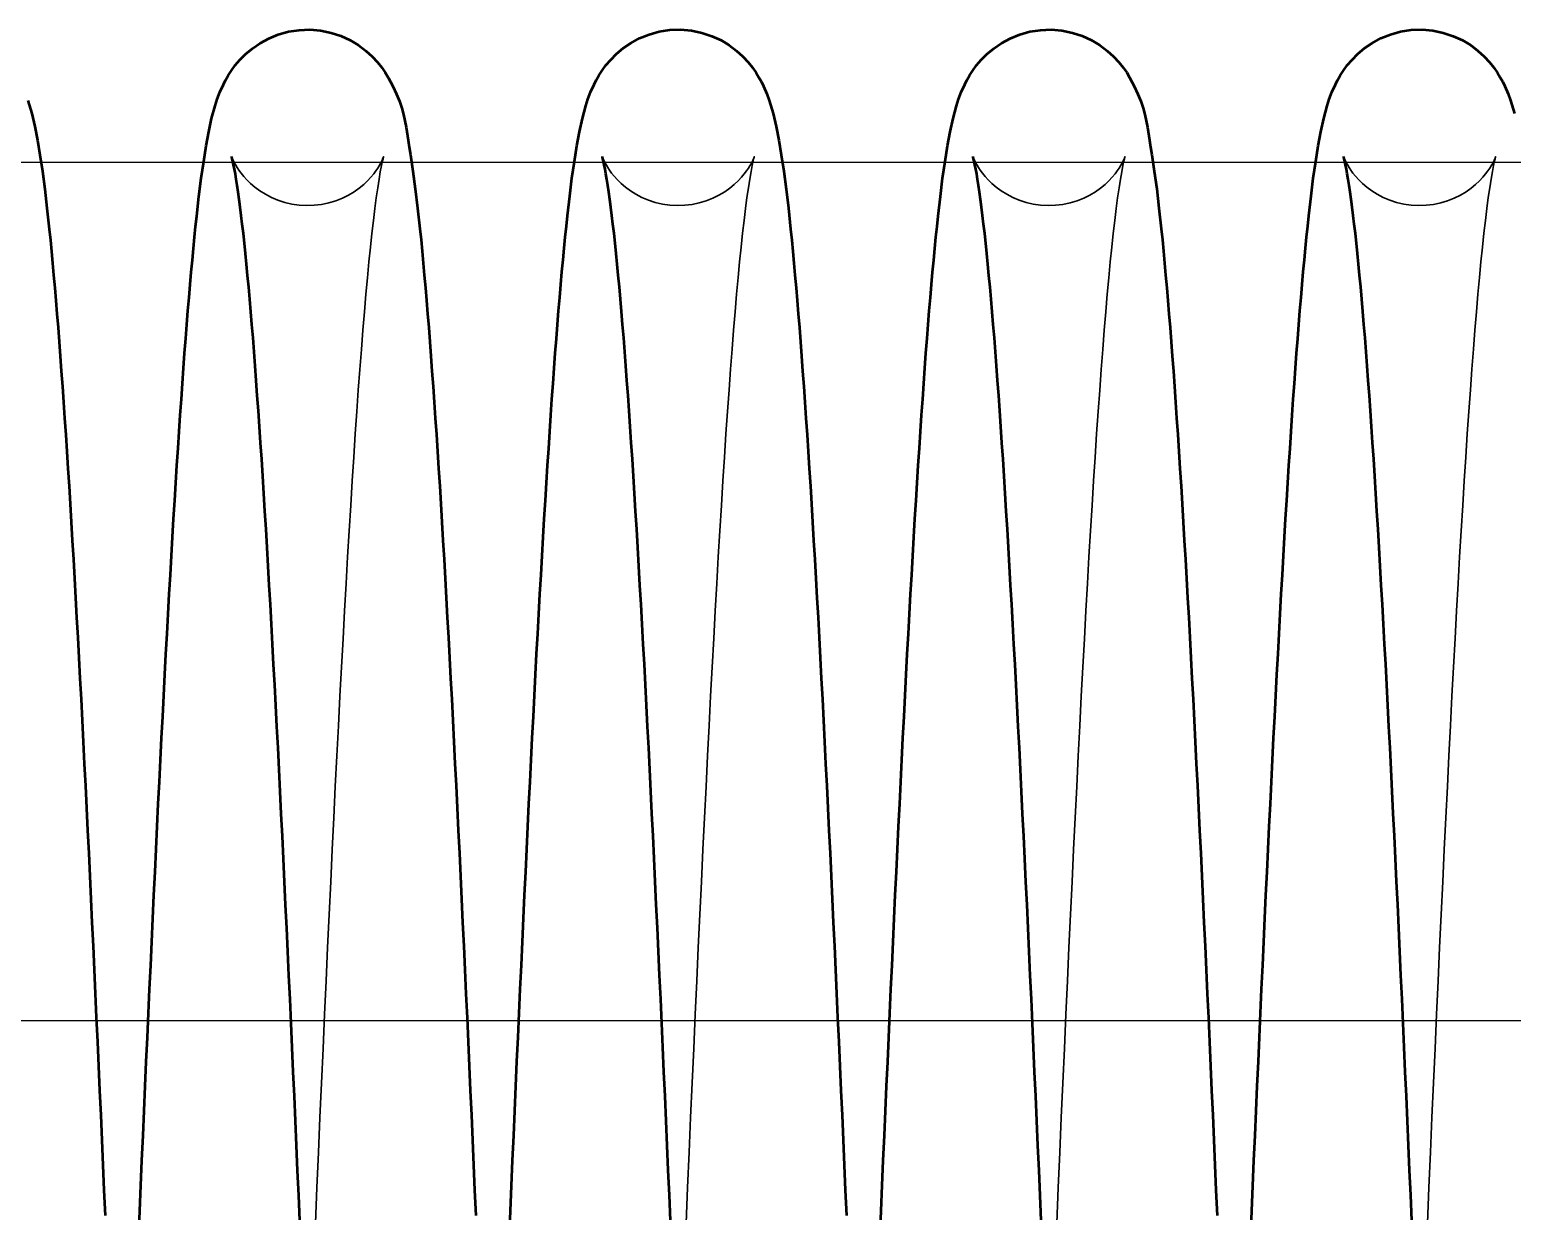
# Model space of a CAD drawing. Header units: millimetres. Extents: x 1448 to 104164, y -19509 to -89.
# Drawn here: x 81666.4 to 81735.5, y -3001.5 to -2946.5 of the extents above; entities that cross this region are included whole.
import ezdxf

# ---------------------------------------------------------------- set-up
doc = ezdxf.new("R2010")
doc.units = ezdxf.units.MM
doc.header["$LTSCALE"] = 60
doc.header["$MEASUREMENT"] = 0
doc.layers.get('0').update_dxf_attribs({"linetype": 'CONTINUOUS'})
doc.layers.add('가려진 것(ISO)', color=7, linetype='CONTINUOUS', lineweight=35)
doc.layers.add('가시적인 것(ISO)', color=7, linetype='CONTINUOUS', lineweight=50)

# ---------------------------------------------------------------- blocks, each defined once
blk = doc.blocks.new('토션스프링1')
at = {"layer": '가려진 것(ISO)', "flags": 128}
for points in [[(21463210.995, -50955408.884), (21463211.001, -50955408.9), (21463211.02, -50955408.952), (21463211.06, -50955409.046), (21463211.13, -50955409.194), (21463211.182, -50955409.288), (21463211.248, -50955409.397), (21463211.331, -50955409.52), (21463211.432, -50955409.657), (21463211.555, -50955409.808), (21463211.703, -50955409.971), (21463211.878, -50955410.141), (21463212.08, -50955410.313), (21463212.311, -50955410.482), (21463212.569, -50955410.642), (21463212.85, -50955410.789), (21463213.152, -50955410.916), (21463213.471, -50955411.019), (21463213.805, -50955411.096), (21463214.148, -50955411.145), (21463214.495, -50955411.164), (21463214.843, -50955411.152), (21463215.187, -50955411.11), (21463215.524, -50955411.039), (21463215.848, -50955410.942), (21463216.154, -50955410.821), (21463216.439, -50955410.678), (21463216.702, -50955410.52), (21463216.94, -50955410.353), (21463217.15, -50955410.181), (21463217.33, -50955410.01), (21463217.484, -50955409.845), (21463217.613, -50955409.69), (21463217.719, -50955409.547), (21463217.805, -50955409.42), (21463217.874, -50955409.309), (21463217.929, -50955409.212), (21463218.004, -50955409.061), (21463218.047, -50955408.961), (21463218.069, -50955408.905), (21463218.076, -50955408.885), (21463218.073, -50955408.895), (21463218.064, -50955408.932), (21463218.048, -50955408.993), (21463218.028, -50955409.076), (21463217.978, -50955409.3), (21463217.923, -50955409.588), (21463217.864, -50955409.936), (21463217.801, -50955410.341), (21463217.735, -50955410.799), (21463217.668, -50955411.307), (21463217.6, -50955411.862), (21463217.532, -50955412.461), (21463217.463, -50955413.106), (21463217.393, -50955413.796), (21463217.323, -50955414.528), (21463217.253, -50955415.303), (21463217.182, -50955416.119), (21463217.111, -50955416.975), (21463217.04, -50955417.869), (21463216.969, -50955418.8), (21463216.898, -50955419.768), (21463216.827, -50955420.771), (21463216.756, -50955421.812), (21463216.685, -50955422.889), (21463216.613, -50955424.003), (21463216.542, -50955425.15), (21463216.47, -50955426.331), (21463216.399, -50955427.544), (21463216.327, -50955428.786), (21463216.255, -50955430.058), (21463216.184, -50955431.358), (21463216.112, -50955432.685), (21463216.041, -50955434.036), (21463215.97, -50955435.413), (21463215.898, -50955436.816), (21463215.826, -50955438.247), (21463215.755, -50955439.702), (21463215.683, -50955441.182), (21463215.611, -50955442.683), (21463215.54, -50955444.204), (21463215.468, -50955445.745), (21463215.396, -50955447.302), (21463215.324, -50955448.876), (21463215.253, -50955450.463), (21463215.181, -50955452.064), (21463215.11, -50955453.675), (21463215.038, -50955455.3), (21463214.967, -50955456.939), (21463214.895, -50955458.591)], [(21463228.271, -50955408.884), (21463228.277, -50955408.9), (21463228.296, -50955408.952), (21463228.336, -50955409.045), (21463228.407, -50955409.189), (21463228.458, -50955409.282), (21463228.523, -50955409.391), (21463228.604, -50955409.514), (21463228.705, -50955409.652), (21463228.827, -50955409.803), (21463228.974, -50955409.966), (21463229.148, -50955410.136), (21463229.35, -50955410.308), (21463229.58, -50955410.477), (21463229.837, -50955410.638), (21463230.118, -50955410.785), (21463230.418, -50955410.912), (21463230.737, -50955411.016), (21463231.071, -50955411.094), (21463231.414, -50955411.144), (21463231.761, -50955411.164), (21463232.109, -50955411.153), (21463232.454, -50955411.111), (21463232.791, -50955411.041), (21463233.115, -50955410.945), (21463233.421, -50955410.824), (21463233.707, -50955410.682), (21463233.972, -50955410.525), (21463234.21, -50955410.357), (21463234.42, -50955410.186), (21463234.601, -50955410.015), (21463234.756, -50955409.85), (21463234.886, -50955409.693), (21463234.993, -50955409.551), (21463235.079, -50955409.424), (21463235.148, -50955409.312), (21463235.203, -50955409.214), (21463235.279, -50955409.063), (21463235.324, -50955408.962), (21463235.345, -50955408.905), (21463235.352, -50955408.885), (21463235.349, -50955408.895), (21463235.339, -50955408.931), (21463235.323, -50955408.992), (21463235.303, -50955409.075), (21463235.254, -50955409.298), (21463235.2, -50955409.585), (21463235.14, -50955409.934), (21463235.077, -50955410.339), (21463235.011, -50955410.797), (21463234.944, -50955411.304), (21463234.876, -50955411.858), (21463234.808, -50955412.458), (21463234.739, -50955413.103), (21463234.669, -50955413.793), (21463234.599, -50955414.525), (21463234.529, -50955415.3), (21463234.458, -50955416.115), (21463234.387, -50955416.97), (21463234.316, -50955417.864), (21463234.245, -50955418.794), (21463234.174, -50955419.76), (21463234.103, -50955420.765), (21463234.032, -50955421.807), (21463233.961, -50955422.886), (21463233.889, -50955424), (21463233.818, -50955425.148), (21463233.746, -50955426.329), (21463233.675, -50955427.541), (21463233.603, -50955428.783), (21463233.531, -50955430.054), (21463233.46, -50955431.352), (21463233.388, -50955432.676), (21463233.317, -50955434.027), (21463233.246, -50955435.405), (21463233.174, -50955436.812), (21463233.102, -50955438.244), (21463233.031, -50955439.701), (21463232.959, -50955441.181), (21463232.887, -50955442.682), (21463232.815, -50955444.203), (21463232.744, -50955445.743), (21463232.672, -50955447.299), (21463232.6, -50955448.871), (21463232.529, -50955450.456), (21463232.457, -50955452.054), (21463232.386, -50955453.666), (21463232.314, -50955455.294), (21463232.242, -50955456.936), (21463232.171, -50955458.59)], [(21463245.547, -50955408.884), (21463245.552, -50955408.9), (21463245.572, -50955408.952), (21463245.612, -50955409.046), (21463245.682, -50955409.194), (21463245.733, -50955409.288), (21463245.799, -50955409.397), (21463245.882, -50955409.52), (21463245.984, -50955409.657), (21463246.107, -50955409.808), (21463246.255, -50955409.971), (21463246.43, -50955410.141), (21463246.632, -50955410.313), (21463246.863, -50955410.482), (21463247.12, -50955410.642), (21463247.402, -50955410.789), (21463247.703, -50955410.916), (21463248.022, -50955411.019), (21463248.356, -50955411.096), (21463248.699, -50955411.145), (21463249.047, -50955411.164), (21463249.394, -50955411.152), (21463249.739, -50955411.11), (21463250.075, -50955411.039), (21463250.399, -50955410.942), (21463250.705, -50955410.821), (21463250.991, -50955410.678), (21463251.254, -50955410.52), (21463251.491, -50955410.353), (21463251.701, -50955410.181), (21463251.882, -50955410.01), (21463252.036, -50955409.845), (21463252.165, -50955409.69), (21463252.271, -50955409.547), (21463252.357, -50955409.42), (21463252.426, -50955409.309), (21463252.48, -50955409.212), (21463252.555, -50955409.061), (21463252.599, -50955408.961), (21463252.621, -50955408.905), (21463252.628, -50955408.885), (21463252.625, -50955408.895), (21463252.615, -50955408.932), (21463252.599, -50955408.993), (21463252.579, -50955409.076), (21463252.53, -50955409.3), (21463252.475, -50955409.588), (21463252.415, -50955409.936), (21463252.352, -50955410.341), (21463252.287, -50955410.799), (21463252.22, -50955411.307), (21463252.151, -50955411.862), (21463252.083, -50955412.461), (21463252.014, -50955413.106), (21463251.944, -50955413.796), (21463251.875, -50955414.528), (21463251.804, -50955415.303), (21463251.733, -50955416.119), (21463251.663, -50955416.975), (21463251.592, -50955417.869), (21463251.521, -50955418.8), (21463251.45, -50955419.768), (21463251.379, -50955420.771), (21463251.308, -50955421.812), (21463251.236, -50955422.889), (21463251.165, -50955424.003), (21463251.093, -50955425.15), (21463251.022, -50955426.331), (21463250.95, -50955427.544), (21463250.879, -50955428.786), (21463250.807, -50955430.058), (21463250.735, -50955431.358), (21463250.664, -50955432.685), (21463250.592, -50955434.036), (21463250.521, -50955435.413), (21463250.45, -50955436.816), (21463250.378, -50955438.247), (21463250.306, -50955439.702), (21463250.235, -50955441.182), (21463250.163, -50955442.683), (21463250.091, -50955444.204), (21463250.019, -50955445.745), (21463249.947, -50955447.302), (21463249.876, -50955448.876), (21463249.804, -50955450.463), (21463249.733, -50955452.064), (21463249.661, -50955453.675), (21463249.59, -50955455.3), (21463249.518, -50955456.939), (21463249.446, -50955458.591)], [(21463262.823, -50955408.884), (21463262.828, -50955408.9), (21463262.848, -50955408.952), (21463262.888, -50955409.045), (21463262.959, -50955409.189), (21463263.01, -50955409.282), (21463263.075, -50955409.391), (21463263.156, -50955409.514), (21463263.256, -50955409.652), (21463263.379, -50955409.803), (21463263.526, -50955409.966), (21463263.7, -50955410.136), (21463263.901, -50955410.308), (21463264.132, -50955410.477), (21463264.389, -50955410.638), (21463264.669, -50955410.785), (21463264.97, -50955410.912), (21463265.289, -50955411.016), (21463265.623, -50955411.094), (21463265.965, -50955411.144), (21463266.312, -50955411.164), (21463266.66, -50955411.153), (21463267.005, -50955411.111), (21463267.342, -50955411.041), (21463267.666, -50955410.945), (21463267.972, -50955410.824), (21463268.259, -50955410.682), (21463268.523, -50955410.525), (21463268.761, -50955410.357), (21463268.971, -50955410.186), (21463269.153, -50955410.015), (21463269.308, -50955409.85), (21463269.438, -50955409.693), (21463269.544, -50955409.551), (21463269.63, -50955409.424), (21463269.7, -50955409.312), (21463269.754, -50955409.214), (21463269.83, -50955409.063), (21463269.875, -50955408.962), (21463269.897, -50955408.905), (21463269.903, -50955408.885), (21463269.901, -50955408.895), (21463269.891, -50955408.931), (21463269.875, -50955408.992), (21463269.855, -50955409.075), (21463269.806, -50955409.298), (21463269.751, -50955409.585), (21463269.692, -50955409.934), (21463269.629, -50955410.339), (21463269.563, -50955410.797), (21463269.495, -50955411.304), (21463269.428, -50955411.858), (21463269.359, -50955412.458), (21463269.29, -50955413.103), (21463269.221, -50955413.793), (21463269.151, -50955414.525), (21463269.08, -50955415.3), (21463269.01, -50955416.115), (21463268.939, -50955416.97), (21463268.868, -50955417.864), (21463268.797, -50955418.794), (21463268.726, -50955419.76), (21463268.655, -50955420.765), (21463268.584, -50955421.807), (21463268.512, -50955422.886), (21463268.441, -50955424), (21463268.369, -50955425.148), (21463268.298, -50955426.329), (21463268.226, -50955427.541), (21463268.154, -50955428.783), (21463268.083, -50955430.054), (21463268.011, -50955431.352), (21463267.94, -50955432.676), (21463267.869, -50955434.027), (21463267.797, -50955435.405), (21463267.726, -50955436.812), (21463267.654, -50955438.244), (21463267.582, -50955439.701), (21463267.51, -50955441.181), (21463267.439, -50955442.682), (21463267.367, -50955444.203), (21463267.295, -50955445.743), (21463267.223, -50955447.299), (21463267.152, -50955448.871), (21463267.08, -50955450.456), (21463267.009, -50955452.054), (21463266.937, -50955453.666), (21463266.866, -50955455.294), (21463266.794, -50955456.936), (21463266.722, -50955458.59)]]:
    blk.add_lwpolyline(points, dxfattribs=at)
at = {"layer": '가시적인 것(ISO)', "flags": 128}
for points in [[(21463201.495, -50955406.277), (21463201.674, -50955406.881), (21463201.816, -50955407.482), (21463201.94, -50955408.115), (21463202.058, -50955408.809), (21463202.172, -50955409.57), (21463202.281, -50955410.398), (21463202.388, -50955411.295), (21463202.493, -50955412.262), (21463202.545, -50955412.772), (21463202.596, -50955413.3), (21463202.647, -50955413.846), (21463202.698, -50955414.411), (21463202.749, -50955414.994), (21463202.8, -50955415.595), (21463202.851, -50955416.215), (21463202.902, -50955416.854), (21463202.953, -50955417.512), (21463203.004, -50955418.189), (21463203.055, -50955418.885), (21463203.107, -50955419.599), (21463203.158, -50955420.331), (21463203.209, -50955421.08), (21463203.26, -50955421.846), (21463203.312, -50955422.629), (21463203.363, -50955423.429), (21463203.414, -50955424.244), (21463203.465, -50955425.075), (21463203.516, -50955425.922), (21463203.567, -50955426.783), (21463203.618, -50955427.658), (21463203.669, -50955428.548), (21463203.72, -50955429.452), (21463203.77, -50955430.369), (21463203.821, -50955431.3), (21463203.872, -50955432.245), (21463203.923, -50955433.206), (21463203.974, -50955434.18), (21463204.025, -50955435.168), (21463204.076, -50955436.169), (21463204.127, -50955437.183), (21463204.178, -50955438.209), (21463204.229, -50955439.246), (21463204.28, -50955440.295), (21463204.331, -50955441.354), (21463204.382, -50955442.423), (21463204.433, -50955443.501), (21463204.483, -50955444.588), (21463204.534, -50955445.684), (21463204.585, -50955446.787), (21463204.636, -50955447.898), (21463204.687, -50955449.016), (21463204.737, -50955450.141), (21463204.788, -50955451.276), (21463204.839, -50955452.419), (21463204.89, -50955453.569), (21463204.941, -50955454.727), (21463204.992, -50955455.892), (21463205.043, -50955457.062), (21463205.094, -50955458.238)], [(21463206.661, -50955459.203), (21463206.712, -50955458.023), (21463206.763, -50955456.848), (21463206.814, -50955455.679), (21463206.865, -50955454.516), (21463206.916, -50955453.36), (21463206.966, -50955452.211), (21463207.017, -50955451.07), (21463207.068, -50955449.938), (21463207.119, -50955448.814), (21463207.169, -50955447.697), (21463207.22, -50955446.586), (21463207.271, -50955445.484), (21463207.322, -50955444.389), (21463207.373, -50955443.303), (21463207.424, -50955442.226), (21463207.475, -50955441.159), (21463207.526, -50955440.101), (21463207.577, -50955439.055), (21463207.628, -50955438.019), (21463207.679, -50955436.995), (21463207.73, -50955435.984), (21463207.781, -50955434.985), (21463207.832, -50955433.999), (21463207.883, -50955433.028), (21463207.933, -50955432.07), (21463207.984, -50955431.127), (21463208.035, -50955430.199), (21463208.086, -50955429.285), (21463208.137, -50955428.383), (21463208.188, -50955427.496), (21463208.239, -50955426.622), (21463208.29, -50955425.763), (21463208.341, -50955424.919), (21463208.392, -50955424.09), (21463208.443, -50955423.276), (21463208.495, -50955422.478), (21463208.546, -50955421.697), (21463208.597, -50955420.932), (21463208.649, -50955420.184), (21463208.7, -50955419.453), (21463208.751, -50955418.74), (21463208.803, -50955418.045), (21463208.854, -50955417.368), (21463208.906, -50955416.71), (21463208.957, -50955416.07), (21463209.009, -50955415.451), (21463209.06, -50955414.851), (21463209.112, -50955414.27), (21463209.163, -50955413.71), (21463209.214, -50955413.169), (21463209.265, -50955412.646), (21463209.316, -50955412.143), (21463209.368, -50955411.657), (21463209.472, -50955410.739), (21463209.58, -50955409.889), (21463209.691, -50955409.105), (21463209.808, -50955408.385), (21463209.931, -50955407.725), (21463210.062, -50955407.116), (21463210.223, -50955406.52), (21463210.324, -50955406.21), (21463210.447, -50955405.882), (21463210.607, -50955405.52), (21463210.71, -50955405.321), (21463210.832, -50955405.107), (21463210.98, -50955404.875), (21463211.161, -50955404.629), (21463211.38, -50955404.37), (21463211.645, -50955404.104), (21463211.959, -50955403.84), (21463212.318, -50955403.593), (21463212.724, -50955403.374), (21463213.169, -50955403.193), (21463213.643, -50955403.06), (21463214.136, -50955402.984), (21463214.64, -50955402.967), (21463215.141, -50955403.008), (21463215.627, -50955403.108), (21463216.09, -50955403.262), (21463216.521, -50955403.461), (21463216.909, -50955403.693), (21463217.249, -50955403.948), (21463217.541, -50955404.213), (21463217.786, -50955404.476), (21463217.989, -50955404.73), (21463218.156, -50955404.971), (21463218.293, -50955405.197), (21463218.506, -50955405.602), (21463218.677, -50955405.97), (21463218.812, -50955406.308), (21463218.92, -50955406.624), (21463219.004, -50955406.926), (21463219.125, -50955407.512), (21463219.222, -50955408.121), (21463219.274, -50955408.451), (21463219.332, -50955408.803), (21463219.444, -50955409.56), (21463219.554, -50955410.387), (21463219.662, -50955411.286), (21463219.767, -50955412.256), (21463219.819, -50955412.768), (21463219.871, -50955413.298), (21463219.922, -50955413.846), (21463219.974, -50955414.412), (21463220.025, -50955414.996), (21463220.076, -50955415.598), (21463220.127, -50955416.218), (21463220.178, -50955416.856), (21463220.229, -50955417.513), (21463220.28, -50955418.189), (21463220.331, -50955418.883), (21463220.382, -50955419.596), (21463220.433, -50955420.327), (21463220.485, -50955421.075), (21463220.536, -50955421.841), (21463220.587, -50955422.624), (21463220.638, -50955423.424), (21463220.689, -50955424.24), (21463220.74, -50955425.071), (21463220.792, -50955425.918), (21463220.843, -50955426.781), (21463220.894, -50955427.657), (21463220.945, -50955428.548), (21463220.995, -50955429.453), (21463221.046, -50955430.371), (21463221.097, -50955431.303), (21463221.148, -50955432.247), (21463221.199, -50955433.205), (21463221.249, -50955434.178), (21463221.3, -50955435.165), (21463221.351, -50955436.165), (21463221.402, -50955437.178), (21463221.453, -50955438.204), (21463221.504, -50955439.241), (21463221.555, -50955440.289), (21463221.606, -50955441.348), (21463221.657, -50955442.418), (21463221.708, -50955443.497), (21463221.759, -50955444.585), (21463221.81, -50955445.682), (21463221.861, -50955446.787), (21463221.912, -50955447.9), (21463221.963, -50955449.019), (21463222.013, -50955450.145), (21463222.064, -50955451.278), (21463222.115, -50955452.419), (21463222.165, -50955453.568), (21463222.216, -50955454.724), (21463222.267, -50955455.887), (21463222.318, -50955457.057), (21463222.369, -50955458.232)], [(21463223.937, -50955459.204), (21463223.988, -50955458.024), (21463224.039, -50955456.849), (21463224.089, -50955455.679), (21463224.14, -50955454.515), (21463224.191, -50955453.358), (21463224.242, -50955452.207), (21463224.293, -50955451.064), (21463224.344, -50955449.929), (21463224.395, -50955448.803), (21463224.445, -50955447.687), (21463224.496, -50955446.579), (21463224.547, -50955445.478), (21463224.598, -50955444.386), (21463224.649, -50955443.301), (21463224.7, -50955442.225), (21463224.75, -50955441.159), (21463224.801, -50955440.103), (21463224.852, -50955439.056), (21463224.903, -50955438.021), (21463224.954, -50955436.997), (21463225.006, -50955435.985), (21463225.057, -50955434.985), (21463225.108, -50955433.999), (21463225.158, -50955433.025), (21463225.209, -50955432.066), (21463225.26, -50955431.121), (21463225.311, -50955430.191), (21463225.362, -50955429.276), (21463225.413, -50955428.376), (21463225.463, -50955427.49), (21463225.514, -50955426.619), (21463225.565, -50955425.761), (21463225.616, -50955424.919), (21463225.668, -50955424.091), (21463225.719, -50955423.279), (21463225.77, -50955422.482), (21463225.821, -50955421.701), (21463225.873, -50955420.937), (21463225.924, -50955420.189), (21463225.975, -50955419.459), (21463226.027, -50955418.745), (21463226.078, -50955418.049), (21463226.13, -50955417.371), (21463226.182, -50955416.712), (21463226.233, -50955416.071), (21463226.285, -50955415.448), (21463226.337, -50955414.845), (21463226.388, -50955414.262), (21463226.44, -50955413.698), (21463226.492, -50955413.155), (21463226.544, -50955412.632), (21463226.595, -50955412.128), (21463226.646, -50955411.643), (21463226.75, -50955410.729), (21463226.855, -50955409.885), (21463226.966, -50955409.105), (21463227.082, -50955408.387), (21463227.206, -50955407.724), (21463227.34, -50955407.113), (21463227.499, -50955406.518), (21463227.6, -50955406.209), (21463227.724, -50955405.88), (21463227.884, -50955405.518), (21463227.987, -50955405.318), (21463228.11, -50955405.104), (21463228.258, -50955404.872), (21463228.439, -50955404.625), (21463228.659, -50955404.367), (21463228.924, -50955404.101), (21463229.239, -50955403.837), (21463229.599, -50955403.59), (21463230.005, -50955403.371), (21463230.45, -50955403.191), (21463230.925, -50955403.059), (21463231.418, -50955402.983), (21463231.921, -50955402.967), (21463232.423, -50955403.009), (21463232.909, -50955403.11), (21463233.371, -50955403.264), (21463233.801, -50955403.464), (21463234.189, -50955403.696), (21463234.529, -50955403.951), (21463234.821, -50955404.217), (21463235.065, -50955404.48), (21463235.267, -50955404.734), (21463235.433, -50955404.975), (21463235.57, -50955405.199), (21463235.685, -50955405.407), (21463235.782, -50955405.601), (21463235.934, -50955405.955), (21463236.047, -50955406.277), (21463236.225, -50955406.881), (21463236.367, -50955407.482), (21463236.491, -50955408.115), (21463236.609, -50955408.809), (21463236.723, -50955409.57), (21463236.833, -50955410.398), (21463236.94, -50955411.295), (21463237.044, -50955412.262), (21463237.096, -50955412.772), (21463237.147, -50955413.3), (21463237.198, -50955413.846), (21463237.249, -50955414.411), (21463237.3, -50955414.994), (21463237.351, -50955415.595), (21463237.402, -50955416.215), (21463237.453, -50955416.854), (21463237.504, -50955417.512), (21463237.556, -50955418.189), (21463237.607, -50955418.885), (21463237.658, -50955419.599), (21463237.709, -50955420.331), (21463237.761, -50955421.08), (21463237.812, -50955421.846), (21463237.863, -50955422.629), (21463237.914, -50955423.429), (21463237.965, -50955424.244), (21463238.016, -50955425.075), (21463238.067, -50955425.922), (21463238.118, -50955426.783), (21463238.169, -50955427.658), (21463238.22, -50955428.548), (21463238.271, -50955429.452), (21463238.322, -50955430.369), (21463238.373, -50955431.3), (21463238.424, -50955432.245), (21463238.474, -50955433.206), (21463238.525, -50955434.18), (21463238.576, -50955435.168), (21463238.627, -50955436.169), (21463238.678, -50955437.183), (21463238.729, -50955438.209), (21463238.78, -50955439.246), (21463238.831, -50955440.295), (21463238.882, -50955441.354), (21463238.933, -50955442.423), (21463238.984, -50955443.501), (21463239.035, -50955444.588), (21463239.086, -50955445.684), (21463239.137, -50955446.787), (21463239.187, -50955447.898), (21463239.238, -50955449.016), (21463239.289, -50955450.141), (21463239.34, -50955451.276), (21463239.39, -50955452.419), (21463239.441, -50955453.569), (21463239.492, -50955454.727), (21463239.543, -50955455.892), (21463239.594, -50955457.062), (21463239.645, -50955458.238)], [(21463241.212, -50955459.203), (21463241.263, -50955458.023), (21463241.314, -50955456.848), (21463241.365, -50955455.679), (21463241.416, -50955454.516), (21463241.467, -50955453.36), (21463241.518, -50955452.211), (21463241.569, -50955451.07), (21463241.619, -50955449.938), (21463241.67, -50955448.814), (21463241.721, -50955447.697), (21463241.772, -50955446.586), (21463241.822, -50955445.484), (21463241.873, -50955444.389), (21463241.924, -50955443.303), (21463241.975, -50955442.226), (21463242.026, -50955441.159), (21463242.077, -50955440.101), (21463242.128, -50955439.055), (21463242.179, -50955438.019), (21463242.23, -50955436.995), (21463242.281, -50955435.984), (21463242.332, -50955434.985), (21463242.383, -50955433.999), (21463242.434, -50955433.028), (21463242.485, -50955432.07), (21463242.536, -50955431.127), (21463242.586, -50955430.199), (21463242.637, -50955429.285), (21463242.688, -50955428.383), (21463242.739, -50955427.496), (21463242.79, -50955426.622), (21463242.841, -50955425.763), (21463242.892, -50955424.919), (21463242.943, -50955424.09), (21463242.995, -50955423.276), (21463243.046, -50955422.478), (21463243.097, -50955421.697), (21463243.149, -50955420.932), (21463243.2, -50955420.184), (21463243.252, -50955419.453), (21463243.303, -50955418.74), (21463243.354, -50955418.045), (21463243.406, -50955417.368), (21463243.457, -50955416.71), (21463243.509, -50955416.07), (21463243.56, -50955415.451), (21463243.612, -50955414.851), (21463243.663, -50955414.27), (21463243.715, -50955413.71), (21463243.766, -50955413.169), (21463243.817, -50955412.646), (21463243.868, -50955412.143), (21463243.919, -50955411.657), (21463244.024, -50955410.739), (21463244.131, -50955409.889), (21463244.242, -50955409.105), (21463244.359, -50955408.385), (21463244.482, -50955407.725), (21463244.614, -50955407.116), (21463244.774, -50955406.52), (21463244.876, -50955406.21), (21463244.998, -50955405.882), (21463245.159, -50955405.52), (21463245.261, -50955405.321), (21463245.384, -50955405.107), (21463245.532, -50955404.875), (21463245.713, -50955404.629), (21463245.932, -50955404.37), (21463246.197, -50955404.104), (21463246.51, -50955403.84), (21463246.87, -50955403.593), (21463247.275, -50955403.374), (21463247.721, -50955403.193), (21463248.195, -50955403.06), (21463248.687, -50955402.984), (21463249.191, -50955402.967), (21463249.692, -50955403.008), (21463250.178, -50955403.108), (21463250.641, -50955403.262), (21463251.072, -50955403.461), (21463251.46, -50955403.693), (21463251.8, -50955403.948), (21463252.093, -50955404.213), (21463252.338, -50955404.476), (21463252.541, -50955404.73), (21463252.708, -50955404.971), (21463252.845, -50955405.197), (21463253.058, -50955405.602), (21463253.228, -50955405.97), (21463253.364, -50955406.308), (21463253.471, -50955406.624), (21463253.555, -50955406.926), (21463253.677, -50955407.512), (21463253.773, -50955408.121), (21463253.826, -50955408.451), (21463253.883, -50955408.803), (21463253.996, -50955409.56), (21463254.106, -50955410.387), (21463254.213, -50955411.286), (21463254.318, -50955412.256), (21463254.371, -50955412.768), (21463254.422, -50955413.298), (21463254.474, -50955413.846), (21463254.525, -50955414.412), (21463254.576, -50955414.996), (21463254.627, -50955415.598), (21463254.678, -50955416.218), (21463254.729, -50955416.856), (21463254.78, -50955417.513), (21463254.831, -50955418.189), (21463254.883, -50955418.883), (21463254.934, -50955419.596), (21463254.985, -50955420.327), (21463255.036, -50955421.075), (21463255.087, -50955421.841), (21463255.138, -50955422.624), (21463255.19, -50955423.424), (21463255.241, -50955424.24), (21463255.292, -50955425.071), (21463255.343, -50955425.918), (21463255.394, -50955426.781), (21463255.445, -50955427.657), (21463255.496, -50955428.548), (21463255.547, -50955429.453), (21463255.598, -50955430.371), (21463255.649, -50955431.303), (21463255.699, -50955432.247), (21463255.75, -50955433.205), (21463255.801, -50955434.178), (21463255.852, -50955435.165), (21463255.903, -50955436.165), (21463255.954, -50955437.178), (21463256.005, -50955438.204), (21463256.056, -50955439.241), (21463256.107, -50955440.289), (21463256.158, -50955441.348), (21463256.209, -50955442.418), (21463256.26, -50955443.497), (21463256.311, -50955444.585), (21463256.362, -50955445.682), (21463256.412, -50955446.787), (21463256.463, -50955447.9), (21463256.514, -50955449.019), (21463256.565, -50955450.145), (21463256.615, -50955451.278), (21463256.666, -50955452.419), (21463256.717, -50955453.568), (21463256.768, -50955454.724), (21463256.819, -50955455.887), (21463256.87, -50955457.057), (21463256.921, -50955458.232)], [(21463258.488, -50955459.204), (21463258.539, -50955458.024), (21463258.59, -50955456.849), (21463258.641, -50955455.679), (21463258.692, -50955454.515), (21463258.743, -50955453.358), (21463258.794, -50955452.207), (21463258.845, -50955451.064), (21463258.896, -50955449.929), (21463258.946, -50955448.803), (21463258.997, -50955447.687), (21463259.048, -50955446.579), (21463259.098, -50955445.478), (21463259.149, -50955444.386), (21463259.2, -50955443.301), (21463259.251, -50955442.225), (21463259.302, -50955441.159), (21463259.353, -50955440.103), (21463259.404, -50955439.056), (21463259.455, -50955438.021), (21463259.506, -50955436.997), (21463259.557, -50955435.985), (21463259.608, -50955434.985), (21463259.659, -50955433.999), (21463259.71, -50955433.025), (21463259.761, -50955432.066), (21463259.812, -50955431.121), (21463259.863, -50955430.191), (21463259.913, -50955429.276), (21463259.964, -50955428.376), (21463260.015, -50955427.49), (21463260.066, -50955426.619), (21463260.117, -50955425.761), (21463260.168, -50955424.919), (21463260.219, -50955424.091), (21463260.27, -50955423.279), (21463260.321, -50955422.482), (21463260.373, -50955421.701), (21463260.424, -50955420.937), (21463260.475, -50955420.189), (21463260.527, -50955419.459), (21463260.578, -50955418.745), (21463260.63, -50955418.049), (21463260.682, -50955417.371), (21463260.733, -50955416.712), (21463260.785, -50955416.071), (21463260.836, -50955415.448), (21463260.888, -50955414.845), (21463260.94, -50955414.262), (21463260.992, -50955413.698), (21463261.044, -50955413.155), (21463261.095, -50955412.632), (21463261.146, -50955412.128), (21463261.198, -50955411.643), (21463261.301, -50955410.729), (21463261.407, -50955409.885), (21463261.517, -50955409.105), (21463261.634, -50955408.387), (21463261.758, -50955407.724), (21463261.891, -50955407.113), (21463262.05, -50955406.518), (21463262.152, -50955406.209), (21463262.275, -50955405.88), (21463262.436, -50955405.518), (21463262.538, -50955405.318), (21463262.661, -50955405.104), (21463262.81, -50955404.872), (21463262.991, -50955404.625), (21463263.211, -50955404.367), (21463263.476, -50955404.101), (21463263.79, -50955403.837), (21463264.151, -50955403.59), (21463264.556, -50955403.371), (21463265.002, -50955403.191), (21463265.477, -50955403.059), (21463265.97, -50955402.983), (21463266.473, -50955402.967), (21463266.974, -50955403.009), (21463267.46, -50955403.11), (21463267.922, -50955403.264), (21463268.353, -50955403.464), (21463268.741, -50955403.696), (21463269.08, -50955403.951), (21463269.372, -50955404.217), (21463269.616, -50955404.48), (21463269.819, -50955404.734), (21463269.985, -50955404.975), (21463270.121, -50955405.199), (21463270.236, -50955405.407), (21463270.333, -50955405.601), (21463270.485, -50955405.955), (21463270.598, -50955406.277), (21463270.777, -50955406.881)], [(21463214.172, -50955458.479), (21463214.121, -50955457.305), (21463214.07, -50955456.138), (21463214.019, -50955454.977), (21463213.969, -50955453.824), (21463213.918, -50955452.678), (21463213.867, -50955451.539), (21463213.817, -50955450.406), (21463213.766, -50955449.279), (21463213.715, -50955448.159), (21463213.664, -50955447.047), (21463213.613, -50955445.942), (21463213.562, -50955444.846), (21463213.511, -50955443.758), (21463213.46, -50955442.681), (21463213.409, -50955441.613), (21463213.358, -50955440.556), (21463213.308, -50955439.511), (21463213.257, -50955438.477), (21463213.206, -50955437.455), (21463213.155, -50955436.447), (21463213.104, -50955435.452), (21463213.054, -50955434.471), (21463213.003, -50955433.504), (21463212.952, -50955432.55), (21463212.902, -50955431.609), (21463212.851, -50955430.681), (21463212.8, -50955429.766), (21463212.749, -50955428.866), (21463212.698, -50955427.98), (21463212.648, -50955427.108), (21463212.597, -50955426.253), (21463212.546, -50955425.413), (21463212.495, -50955424.589), (21463212.444, -50955423.782), (21463212.394, -50955422.992), (21463212.343, -50955422.22), (21463212.292, -50955421.466), (21463212.242, -50955420.731), (21463212.191, -50955420.015), (21463212.141, -50955419.318), (21463212.091, -50955418.64), (21463212.04, -50955417.98), (21463211.99, -50955417.339), (21463211.939, -50955416.716), (21463211.889, -50955416.112), (21463211.838, -50955415.528), (21463211.788, -50955414.964), (21463211.737, -50955414.421), (21463211.687, -50955413.899), (21463211.638, -50955413.399), (21463211.588, -50955412.92), (21463211.539, -50955412.465), (21463211.491, -50955412.033), (21463211.442, -50955411.624), (21463211.395, -50955411.239), (21463211.348, -50955410.879), (21463211.301, -50955410.544), (21463211.256, -50955410.235), (21463211.21, -50955409.95), (21463211.166, -50955409.692), (21463211.123, -50955409.464), (21463211.085, -50955409.269), (21463211.051, -50955409.11), (21463211.024, -50955408.991), (21463211.004, -50955408.913), (21463210.995, -50955408.884)], [(21463231.447, -50955458.47), (21463231.397, -50955457.299), (21463231.346, -50955456.133), (21463231.295, -50955454.975), (21463231.245, -50955453.824), (21463231.194, -50955452.677), (21463231.143, -50955451.536), (21463231.092, -50955450.401), (21463231.041, -50955449.272), (21463230.99, -50955448.151), (21463230.939, -50955447.037), (21463230.888, -50955445.931), (21463230.838, -50955444.834), (21463230.787, -50955443.747), (21463230.736, -50955442.669), (21463230.685, -50955441.602), (21463230.634, -50955440.546), (21463230.583, -50955439.502), (21463230.532, -50955438.469), (21463230.481, -50955437.45), (21463230.431, -50955436.444), (21463230.38, -50955435.451), (21463230.329, -50955434.471), (21463230.279, -50955433.503), (21463230.228, -50955432.547), (21463230.177, -50955431.605), (21463230.126, -50955430.675), (21463230.075, -50955429.759), (21463230.025, -50955428.858), (21463229.974, -50955427.971), (21463229.923, -50955427.099), (21463229.872, -50955426.243), (21463229.821, -50955425.403), (21463229.77, -50955424.58), (21463229.72, -50955423.774), (21463229.669, -50955422.985), (21463229.618, -50955422.214), (21463229.568, -50955421.462), (21463229.517, -50955420.729), (21463229.467, -50955420.014), (21463229.417, -50955419.317), (21463229.366, -50955418.638), (21463229.316, -50955417.977), (21463229.265, -50955417.335), (21463229.214, -50955416.711), (21463229.164, -50955416.107), (21463229.114, -50955415.523), (21463229.063, -50955414.96), (21463229.013, -50955414.417), (21463228.963, -50955413.895), (21463228.914, -50955413.396), (21463228.864, -50955412.918), (21463228.816, -50955412.463), (21463228.767, -50955412.032), (21463228.719, -50955411.624), (21463228.671, -50955411.24), (21463228.624, -50955410.88), (21463228.577, -50955410.544), (21463228.53, -50955410.232), (21463228.484, -50955409.947), (21463228.441, -50955409.69), (21463228.4, -50955409.464), (21463228.362, -50955409.271), (21463228.329, -50955409.113), (21463228.301, -50955408.992), (21463228.28, -50955408.913), (21463228.271, -50955408.884)], [(21463248.724, -50955458.479), (21463248.673, -50955457.305), (21463248.622, -50955456.138), (21463248.571, -50955454.977), (21463248.52, -50955453.824), (21463248.47, -50955452.678), (21463248.419, -50955451.539), (21463248.368, -50955450.406), (21463248.317, -50955449.279), (21463248.267, -50955448.159), (21463248.216, -50955447.047), (21463248.165, -50955445.942), (21463248.114, -50955444.846), (21463248.063, -50955443.758), (21463248.012, -50955442.681), (21463247.961, -50955441.613), (21463247.91, -50955440.556), (21463247.859, -50955439.511), (21463247.808, -50955438.477), (21463247.757, -50955437.455), (21463247.707, -50955436.447), (21463247.656, -50955435.452), (21463247.605, -50955434.471), (21463247.555, -50955433.504), (21463247.504, -50955432.55), (21463247.453, -50955431.609), (21463247.402, -50955430.681), (21463247.352, -50955429.766), (21463247.301, -50955428.866), (21463247.25, -50955427.98), (21463247.199, -50955427.108), (21463247.148, -50955426.253), (21463247.097, -50955425.413), (21463247.047, -50955424.589), (21463246.996, -50955423.782), (21463246.945, -50955422.992), (21463246.894, -50955422.22), (21463246.844, -50955421.466), (21463246.793, -50955420.731), (21463246.743, -50955420.015), (21463246.693, -50955419.318), (21463246.642, -50955418.64), (21463246.592, -50955417.98), (21463246.541, -50955417.339), (21463246.491, -50955416.716), (21463246.44, -50955416.112), (21463246.39, -50955415.528), (21463246.339, -50955414.964), (21463246.289, -50955414.421), (21463246.239, -50955413.899), (21463246.189, -50955413.399), (21463246.14, -50955412.92), (21463246.091, -50955412.465), (21463246.042, -50955412.033), (21463245.994, -50955411.624), (21463245.946, -50955411.239), (21463245.899, -50955410.879), (21463245.853, -50955410.544), (21463245.807, -50955410.235), (21463245.762, -50955409.95), (21463245.717, -50955409.692), (21463245.675, -50955409.464), (21463245.636, -50955409.269), (21463245.603, -50955409.11), (21463245.575, -50955408.991), (21463245.555, -50955408.913), (21463245.547, -50955408.884)], [(21463265.999, -50955458.47), (21463265.948, -50955457.299), (21463265.897, -50955456.133), (21463265.847, -50955454.975), (21463265.796, -50955453.824), (21463265.745, -50955452.677), (21463265.695, -50955451.536), (21463265.644, -50955450.401), (21463265.593, -50955449.272), (21463265.542, -50955448.151), (21463265.491, -50955447.037), (21463265.44, -50955445.931), (21463265.389, -50955444.834), (21463265.338, -50955443.747), (21463265.287, -50955442.669), (21463265.236, -50955441.602), (21463265.185, -50955440.546), (21463265.134, -50955439.502), (21463265.084, -50955438.469), (21463265.033, -50955437.45), (21463264.982, -50955436.444), (21463264.932, -50955435.451), (21463264.881, -50955434.471), (21463264.83, -50955433.503), (21463264.779, -50955432.547), (21463264.729, -50955431.605), (21463264.678, -50955430.675), (21463264.627, -50955429.759), (21463264.576, -50955428.858), (21463264.525, -50955427.971), (21463264.474, -50955427.099), (21463264.423, -50955426.243), (21463264.373, -50955425.403), (21463264.322, -50955424.58), (21463264.271, -50955423.774), (21463264.22, -50955422.985), (21463264.17, -50955422.214), (21463264.119, -50955421.462), (21463264.069, -50955420.729), (21463264.019, -50955420.014), (21463263.968, -50955419.317), (21463263.918, -50955418.638), (21463263.867, -50955417.977), (21463263.816, -50955417.335), (21463263.766, -50955416.711), (21463263.715, -50955416.107), (21463263.665, -50955415.523), (21463263.615, -50955414.96), (21463263.565, -50955414.417), (21463263.515, -50955413.895), (21463263.465, -50955413.396), (21463263.416, -50955412.918), (21463263.367, -50955412.463), (21463263.318, -50955412.032), (21463263.27, -50955411.624), (21463263.223, -50955411.24), (21463263.175, -50955410.88), (21463263.128, -50955410.544), (21463263.082, -50955410.232), (21463263.036, -50955409.947), (21463262.992, -50955409.69), (21463262.951, -50955409.464), (21463262.914, -50955409.271), (21463262.88, -50955409.113), (21463262.852, -50955408.992), (21463262.831, -50955408.913), (21463262.823, -50955408.884)]]:
    blk.add_lwpolyline(points, dxfattribs=at)
blk = doc.blocks.new('토션스프링12345')
blk.add_blockref('토션스프링1', (1400.606, -3974.283))

msp = doc.modelspace()

# ---------------------------------------------------------------- linework, layer by layer
at = {"color": 3}
for p, q in [((79782.442, -2952.641), (85582.442, -2952.641)), ((80987.372, -2952.641), (82025.398, -2952.641)), ((79607.442, -2992.641), (85865.368, -2992.641))]:
    msp.add_line(p, q, dxfattribs=at)

# ---------------------------------------------------------------- block references
msp.add_blockref('토션스프링12345', (-21382935.757, 50956430.79))

doc.saveas('drawing.dxf')
